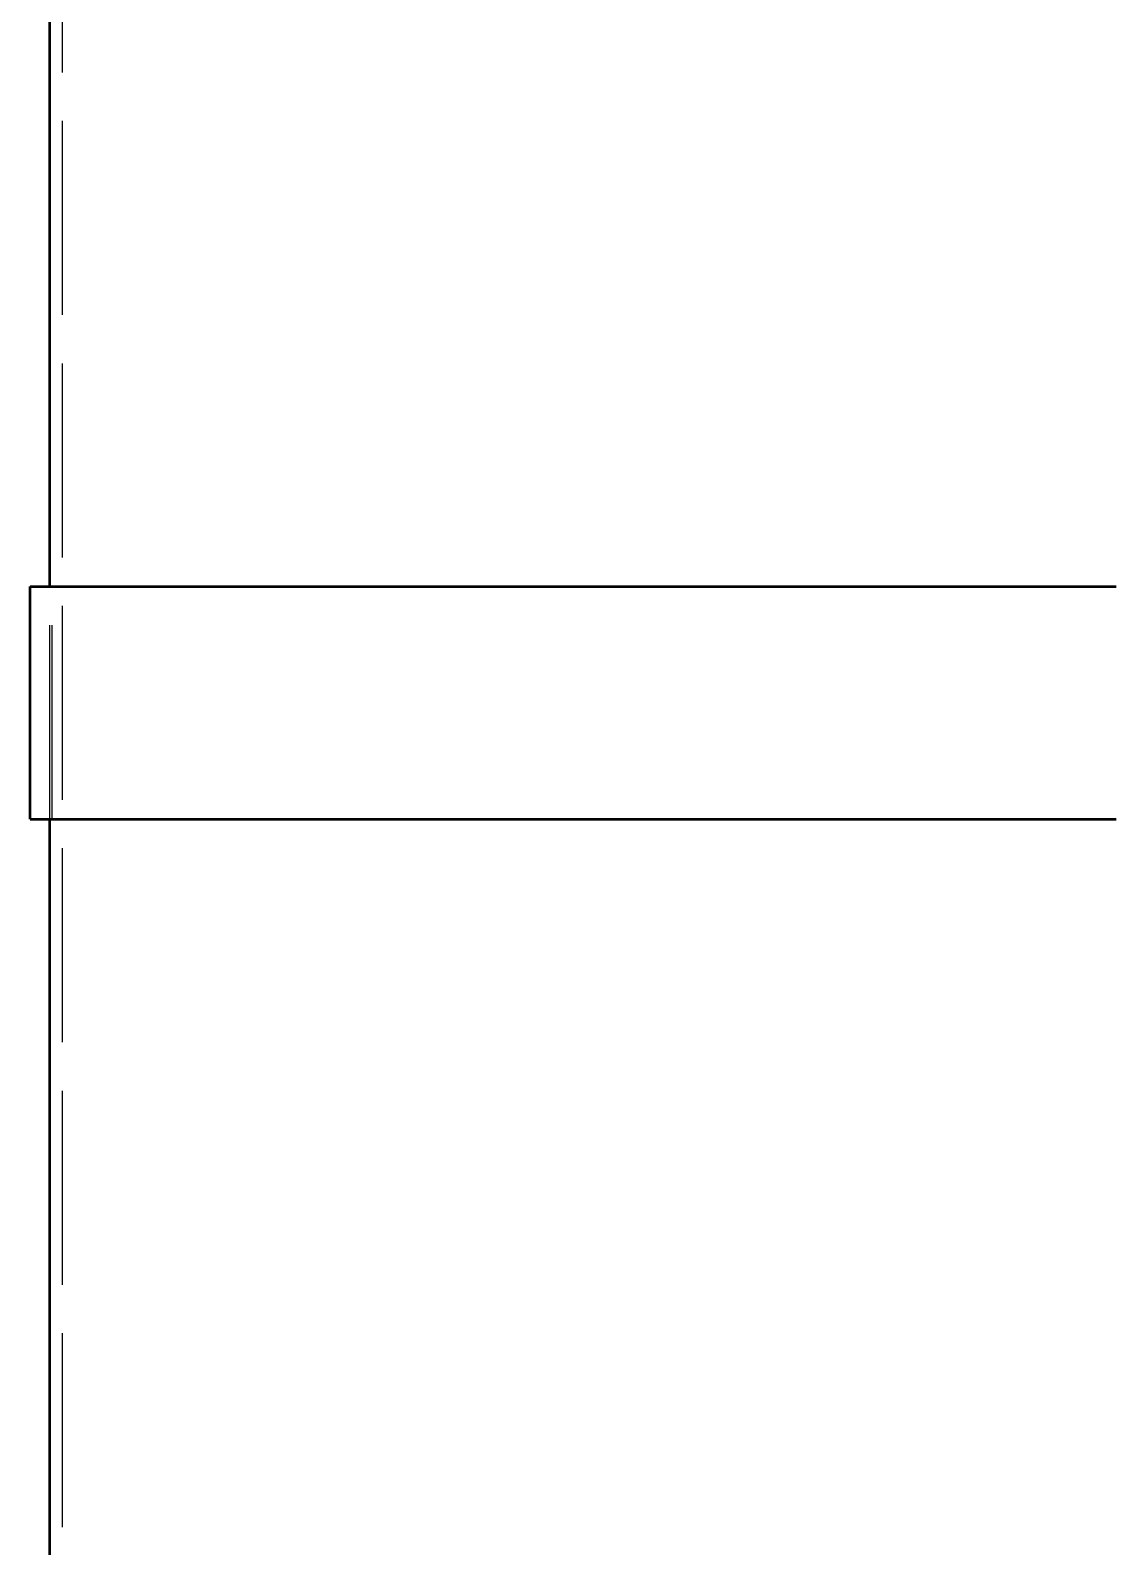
# Model space of a CAD drawing. Header units: millimetres. Extents: x 0 to 420, y 0 to 297.
# Drawn here: x 148 to 164.71, y 155.45 to 178.9 of the extents above; entities that cross this region are included whole.
import ezdxf

# ---------------------------------------------------------------- set-up
doc = ezdxf.new("R2010")
doc.units = ezdxf.units.MM
doc.linetypes.add('ISO02-TRAZOS', pattern=[3.75, 3, -0.75])
doc.layers.add('01-VISIBLE', color=7, linetype='CONTINUOUS', lineweight=50)
doc.layers.add('02-OCULTA', color=4, linetype='ISO02-TRAZOS', lineweight=25)

msp = doc.modelspace()

# ---------------------------------------------------------------- linework, layer by layer
at = {"layer": '01-VISIBLE'}
for p, q in [((148.298, 170.3), (148.298, 232.027)), ((147.998, 166.7), (147.998, 170.3)), ((148.298, 137), (148.298, 166.7))]:
    msp.add_line(p, q, dxfattribs=at)
for points in [[(147.998, 170.3), (148.098, 170.3), (148.198, 170.3), (148.298, 170.3), (148.398, 170.3), (148.498, 170.3), (148.598, 170.3), (148.698, 170.3), (148.798, 170.3), (148.898, 170.3), (148.998, 170.3), (149.098, 170.3), (149.198, 170.3), (149.298, 170.3), (149.398, 170.3), (149.498, 170.3), (149.598, 170.3), (149.698, 170.3), (149.798, 170.3), (149.898, 170.3), (149.998, 170.3), (150.098, 170.3), (150.198, 170.3), (150.298, 170.3), (150.398, 170.3), (150.498, 170.3), (150.598, 170.3), (150.698, 170.3), (150.798, 170.3), (150.898, 170.3), (150.998, 170.3), (151.098, 170.3), (151.198, 170.3), (151.298, 170.3), (151.398, 170.3), (151.498, 170.3), (151.598, 170.3), (151.698, 170.3), (151.798, 170.3), (151.898, 170.3), (151.998, 170.3), (152.098, 170.3), (152.198, 170.3), (152.298, 170.3), (152.398, 170.3), (152.498, 170.3), (152.598, 170.3), (152.698, 170.3), (152.798, 170.3), (152.898, 170.3), (152.998, 170.3), (153.098, 170.3), (153.198, 170.3), (153.298, 170.3), (153.398, 170.3), (153.498, 170.3), (153.598, 170.3), (153.698, 170.3), (153.798, 170.3), (153.898, 170.3), (153.998, 170.3), (154.098, 170.3), (154.198, 170.3), (154.298, 170.3), (154.398, 170.3), (154.498, 170.3), (154.598, 170.3), (154.698, 170.3), (154.798, 170.3), (154.898, 170.3), (154.998, 170.3), (155.098, 170.3), (155.198, 170.3), (155.298, 170.3), (155.398, 170.3), (155.498, 170.3), (155.598, 170.3), (155.698, 170.3), (155.798, 170.3), (155.898, 170.3), (155.998, 170.3), (156.098, 170.3), (156.198, 170.3), (156.298, 170.3), (156.398, 170.3), (156.498, 170.3), (156.598, 170.3), (156.698, 170.3), (156.798, 170.3), (156.898, 170.3), (156.998, 170.3), (157.098, 170.3), (157.198, 170.3), (157.298, 170.3), (157.398, 170.3), (157.498, 170.3), (157.598, 170.3), (157.698, 170.3), (157.798, 170.3), (157.898, 170.3), (157.998, 170.3), (158.098, 170.3), (158.198, 170.3), (158.298, 170.3), (158.398, 170.3), (158.498, 170.3), (158.598, 170.3), (158.698, 170.3), (158.798, 170.3), (158.898, 170.3), (158.998, 170.3), (159.098, 170.3), (159.198, 170.3), (159.298, 170.3), (159.398, 170.3), (159.498, 170.3), (159.598, 170.3), (159.698, 170.3), (159.798, 170.3), (159.898, 170.3), (159.998, 170.3), (160.098, 170.3), (160.198, 170.3), (160.298, 170.3), (160.398, 170.3), (160.498, 170.3), (160.598, 170.3), (160.698, 170.3), (160.798, 170.3), (160.898, 170.3), (160.998, 170.3), (161.098, 170.3), (161.198, 170.3), (161.298, 170.3), (161.398, 170.3), (161.498, 170.3), (161.598, 170.3), (161.698, 170.3), (161.798, 170.3), (161.898, 170.3), (161.998, 170.3), (162.098, 170.3), (162.198, 170.3), (162.298, 170.3), (162.398, 170.3), (162.498, 170.3), (162.598, 170.3), (162.698, 170.3), (162.798, 170.3), (162.898, 170.3), (162.998, 170.3), (163.098, 170.3), (163.198, 170.3), (163.298, 170.3), (163.398, 170.3), (163.498, 170.3), (163.598, 170.3), (163.698, 170.3), (163.798, 170.3), (163.898, 170.3), (163.998, 170.3), (164.098, 170.3), (164.198, 170.3), (164.298, 170.3), (164.398, 170.3), (164.498, 170.3), (164.598, 170.3), (164.698, 170.3), (164.798, 170.3)], [(147.998, 166.7), (148.098, 166.7), (148.198, 166.7), (148.298, 166.7), (148.398, 166.7), (148.498, 166.7), (148.598, 166.7), (148.698, 166.7), (148.798, 166.7), (148.898, 166.7), (148.998, 166.7), (149.098, 166.7), (149.198, 166.7), (149.298, 166.7), (149.398, 166.7), (149.498, 166.7), (149.598, 166.7), (149.698, 166.7), (149.798, 166.7), (149.898, 166.7), (149.998, 166.7), (150.098, 166.7), (150.198, 166.7), (150.298, 166.7), (150.398, 166.7), (150.498, 166.7), (150.598, 166.7), (150.698, 166.7), (150.798, 166.7), (150.898, 166.7), (150.998, 166.7), (151.098, 166.7), (151.198, 166.7), (151.298, 166.7), (151.398, 166.7), (151.498, 166.7), (151.598, 166.7), (151.698, 166.7), (151.798, 166.7), (151.898, 166.7), (151.998, 166.7), (152.098, 166.7), (152.198, 166.7), (152.298, 166.7), (152.398, 166.7), (152.498, 166.7), (152.598, 166.7), (152.698, 166.7), (152.798, 166.7), (152.898, 166.7), (152.998, 166.7), (153.098, 166.7), (153.198, 166.7), (153.298, 166.7), (153.398, 166.7), (153.498, 166.7), (153.598, 166.7), (153.698, 166.7), (153.798, 166.7), (153.898, 166.7), (153.998, 166.7), (154.098, 166.7), (154.198, 166.7), (154.298, 166.7), (154.398, 166.7), (154.498, 166.7), (154.598, 166.7), (154.698, 166.7), (154.798, 166.7), (154.898, 166.7), (154.998, 166.7), (155.098, 166.7), (155.198, 166.7), (155.298, 166.7), (155.398, 166.7), (155.498, 166.7), (155.598, 166.7), (155.698, 166.7), (155.798, 166.7), (155.898, 166.7), (155.998, 166.7), (156.098, 166.7), (156.198, 166.7), (156.298, 166.7), (156.398, 166.7), (156.498, 166.7), (156.598, 166.7), (156.698, 166.7), (156.798, 166.7), (156.898, 166.7), (156.998, 166.7), (157.098, 166.7), (157.198, 166.7), (157.298, 166.7), (157.398, 166.7), (157.498, 166.7), (157.598, 166.7), (157.698, 166.7), (157.798, 166.7), (157.898, 166.7), (157.998, 166.7), (158.098, 166.7), (158.198, 166.7), (158.298, 166.7), (158.398, 166.7), (158.498, 166.7), (158.598, 166.7), (158.698, 166.7), (158.798, 166.7), (158.898, 166.7), (158.998, 166.7), (159.098, 166.7), (159.198, 166.7), (159.298, 166.7), (159.398, 166.7), (159.498, 166.7), (159.598, 166.7), (159.698, 166.7), (159.798, 166.7), (159.898, 166.7), (159.998, 166.7), (160.098, 166.7), (160.198, 166.7), (160.298, 166.7), (160.398, 166.7), (160.498, 166.7), (160.598, 166.7), (160.698, 166.7), (160.798, 166.7), (160.898, 166.7), (160.998, 166.7), (161.098, 166.7), (161.198, 166.7), (161.298, 166.7), (161.398, 166.7), (161.498, 166.7), (161.598, 166.7), (161.698, 166.7), (161.798, 166.7), (161.898, 166.7), (161.998, 166.7), (162.098, 166.7), (162.198, 166.7), (162.298, 166.7), (162.398, 166.7), (162.498, 166.7), (162.598, 166.7), (162.698, 166.7), (162.798, 166.7), (162.898, 166.7), (162.998, 166.7), (163.098, 166.7), (163.198, 166.7), (163.298, 166.7), (163.398, 166.7), (163.498, 166.7), (163.598, 166.7), (163.698, 166.7), (163.798, 166.7), (163.898, 166.7), (163.998, 166.7), (164.098, 166.7), (164.198, 166.7), (164.298, 166.7), (164.398, 166.7), (164.498, 166.7), (164.598, 166.7), (164.698, 166.7), (164.798, 166.7)]]:
    msp.add_lwpolyline(points, dxfattribs=at)
at = {"layer": '02-OCULTA'}
for p, q in [((148.498, 137), (148.498, 232.2)), ((148.298, 166.7), (148.298, 170.3)), ((148.338, 166.7), (148.338, 170.3))]:
    msp.add_line(p, q, dxfattribs=at)
for points in [[(164.798, 170.3), (164.698, 170.3), (164.598, 170.3), (164.498, 170.3), (164.398, 170.3), (164.298, 170.3), (164.198, 170.3), (164.098, 170.3), (163.998, 170.3), (163.898, 170.3), (163.798, 170.3), (163.698, 170.3), (163.598, 170.3), (163.498, 170.3), (163.398, 170.3), (163.298, 170.3), (163.198, 170.3), (163.098, 170.3), (162.998, 170.3), (162.898, 170.3), (162.798, 170.3), (162.698, 170.3), (162.598, 170.3), (162.498, 170.3), (162.398, 170.3), (162.298, 170.3), (162.198, 170.3), (162.098, 170.3), (161.998, 170.3), (161.898, 170.3), (161.798, 170.3), (161.698, 170.3), (161.598, 170.3), (161.498, 170.3), (161.398, 170.3), (161.298, 170.3), (161.198, 170.3), (161.098, 170.3), (160.998, 170.3), (160.898, 170.3), (160.798, 170.3), (160.698, 170.3), (160.598, 170.3), (160.498, 170.3), (160.398, 170.3), (160.298, 170.3), (160.198, 170.3), (160.098, 170.3), (159.998, 170.3), (159.898, 170.3), (159.798, 170.3), (159.698, 170.3), (159.598, 170.3), (159.498, 170.3), (159.398, 170.3), (159.298, 170.3), (159.198, 170.3), (159.098, 170.3), (158.998, 170.3), (158.898, 170.3), (158.798, 170.3), (158.698, 170.3), (158.598, 170.3), (158.498, 170.3), (158.398, 170.3), (158.298, 170.3), (158.198, 170.3), (158.098, 170.3), (157.998, 170.3), (157.898, 170.3), (157.798, 170.3), (157.698, 170.3), (157.598, 170.3), (157.498, 170.3), (157.398, 170.3), (157.298, 170.3), (157.198, 170.3), (157.098, 170.3), (156.998, 170.3), (156.898, 170.3), (156.798, 170.3), (156.698, 170.3), (156.598, 170.3), (156.498, 170.3), (156.398, 170.3), (156.298, 170.3), (156.198, 170.3), (156.098, 170.3), (155.998, 170.3), (155.898, 170.3), (155.798, 170.3), (155.698, 170.3), (155.598, 170.3), (155.498, 170.3), (155.398, 170.3), (155.298, 170.3), (155.198, 170.3), (155.098, 170.3), (154.998, 170.3), (154.898, 170.3), (154.798, 170.3), (154.698, 170.3), (154.598, 170.3), (154.498, 170.3), (154.398, 170.3), (154.298, 170.3), (154.198, 170.3), (154.098, 170.3), (153.998, 170.3), (153.898, 170.3), (153.798, 170.3), (153.698, 170.3), (153.598, 170.3), (153.498, 170.3), (153.398, 170.3), (153.298, 170.3), (153.198, 170.3), (153.098, 170.3), (152.998, 170.3), (152.898, 170.3), (152.798, 170.3), (152.698, 170.3), (152.598, 170.3), (152.498, 170.3), (152.398, 170.3), (152.298, 170.3), (152.198, 170.3), (152.098, 170.3), (151.998, 170.3), (151.898, 170.3), (151.798, 170.3), (151.698, 170.3), (151.598, 170.3), (151.498, 170.3), (151.398, 170.3), (151.298, 170.3), (151.198, 170.3), (151.098, 170.3), (150.998, 170.3), (150.898, 170.3), (150.798, 170.3), (150.698, 170.3), (150.598, 170.3), (150.498, 170.3), (150.398, 170.3), (150.298, 170.3), (150.198, 170.3), (150.098, 170.3), (149.998, 170.3), (149.898, 170.3), (149.798, 170.3), (149.698, 170.3), (149.598, 170.3), (149.498, 170.3), (149.398, 170.3), (149.298, 170.3), (149.198, 170.3), (149.098, 170.3), (148.998, 170.3), (148.898, 170.3), (148.798, 170.3), (148.698, 170.3), (148.598, 170.3), (148.498, 170.3), (148.398, 170.3), (148.298, 170.3), (148.198, 170.3), (148.098, 170.3), (147.998, 170.3)], [(164.791, 170.3), (164.69, 170.3), (164.59, 170.3), (164.49, 170.3), (164.389, 170.3), (164.289, 170.3), (164.189, 170.3), (164.088, 170.3), (163.988, 170.3), (163.888, 170.3), (163.787, 170.3), (163.687, 170.3), (163.587, 170.3), (163.486, 170.3), (163.386, 170.3), (163.286, 170.3), (163.185, 170.3), (163.085, 170.3), (162.985, 170.3), (162.884, 170.3), (162.784, 170.3), (162.684, 170.3), (162.584, 170.3), (162.483, 170.3), (162.383, 170.3), (162.283, 170.3), (162.182, 170.3), (162.082, 170.3), (161.982, 170.3), (161.881, 170.3), (161.781, 170.3), (161.681, 170.3), (161.58, 170.3), (161.48, 170.3), (161.38, 170.3), (161.279, 170.3), (161.179, 170.3), (161.079, 170.3), (160.978, 170.3), (160.878, 170.3), (160.778, 170.3), (160.678, 170.3), (160.577, 170.3), (160.477, 170.3), (160.377, 170.3), (160.276, 170.3), (160.176, 170.3), (160.076, 170.3), (159.975, 170.3), (159.875, 170.3), (159.775, 170.3), (159.674, 170.3), (159.574, 170.3), (159.474, 170.3), (159.373, 170.3), (159.273, 170.3), (159.173, 170.3), (159.072, 170.3), (158.972, 170.3), (158.872, 170.3), (158.771, 170.3), (158.671, 170.3), (158.571, 170.3), (158.471, 170.3), (158.37, 170.3), (158.27, 170.3), (158.17, 170.3), (158.069, 170.3), (157.969, 170.3), (157.869, 170.3), (157.768, 170.3), (157.668, 170.3), (157.568, 170.3), (157.467, 170.3), (157.367, 170.3), (157.267, 170.3), (157.166, 170.3), (157.066, 170.3), (156.966, 170.3), (156.865, 170.3), (156.765, 170.3), (156.665, 170.3), (156.564, 170.3), (156.464, 170.3), (156.364, 170.3), (156.264, 170.3), (156.163, 170.3), (156.063, 170.3), (155.963, 170.3), (155.862, 170.3), (155.762, 170.3), (155.662, 170.3), (155.561, 170.3), (155.461, 170.3), (155.361, 170.3), (155.26, 170.3), (155.16, 170.3), (155.06, 170.3), (154.959, 170.3), (154.859, 170.3), (154.759, 170.3), (154.658, 170.3), (154.558, 170.3), (154.458, 170.3), (154.358, 170.3), (154.257, 170.3), (154.157, 170.3), (154.057, 170.3), (153.956, 170.3), (153.856, 170.3), (153.756, 170.3), (153.655, 170.3), (153.555, 170.3), (153.455, 170.3), (153.354, 170.3), (153.254, 170.3), (153.154, 170.3), (153.053, 170.3), (152.953, 170.3), (152.853, 170.3), (152.752, 170.3), (152.652, 170.3), (152.552, 170.3), (152.451, 170.3), (152.351, 170.3), (152.251, 170.3), (152.151, 170.3), (152.05, 170.3), (151.95, 170.3), (151.85, 170.3), (151.749, 170.3), (151.649, 170.3), (151.549, 170.3), (151.448, 170.3), (151.348, 170.3), (151.248, 170.3), (151.147, 170.3), (151.047, 170.3), (150.947, 170.3), (150.846, 170.3), (150.746, 170.3), (150.646, 170.3), (150.545, 170.3), (150.445, 170.3), (150.345, 170.3), (150.244, 170.3), (150.144, 170.3), (150.044, 170.3), (149.944, 170.3), (149.843, 170.3), (149.743, 170.3), (149.643, 170.3), (149.542, 170.3), (149.442, 170.3), (149.342, 170.3), (149.241, 170.3), (149.141, 170.3), (149.041, 170.3), (148.94, 170.3), (148.84, 170.3), (148.74, 170.3), (148.639, 170.3), (148.539, 170.3), (148.439, 170.3), (148.338, 170.3)], [(148.338, 170.3), (148.439, 170.3), (148.539, 170.3), (148.639, 170.3), (148.74, 170.3), (148.84, 170.3), (148.94, 170.3), (149.041, 170.3), (149.141, 170.3), (149.242, 170.3), (149.342, 170.3), (149.442, 170.3), (149.543, 170.3), (149.643, 170.3), (149.743, 170.3), (149.844, 170.3), (149.944, 170.3), (150.044, 170.3), (150.145, 170.3), (150.245, 170.3), (150.345, 170.3), (150.446, 170.3), (150.546, 170.3), (150.646, 170.3), (150.747, 170.3), (150.847, 170.3), (150.947, 170.3), (151.048, 170.3), (151.148, 170.3), (151.248, 170.3), (151.349, 170.3), (151.449, 170.3), (151.549, 170.3), (151.65, 170.3), (151.75, 170.3), (151.85, 170.3), (151.951, 170.3), (152.051, 170.3), (152.151, 170.3), (152.252, 170.3), (152.352, 170.3), (152.452, 170.3), (152.553, 170.3), (152.653, 170.3), (152.753, 170.3), (152.854, 170.3), (152.954, 170.3), (153.054, 170.3), (153.155, 170.3), (153.255, 170.3), (153.355, 170.3), (153.456, 170.3), (153.556, 170.3), (153.656, 170.3), (153.757, 170.3), (153.857, 170.3), (153.957, 170.3), (154.058, 170.3), (154.158, 170.3), (154.258, 170.3), (154.359, 170.3), (154.459, 170.3), (154.559, 170.3), (154.66, 170.3), (154.76, 170.3), (154.86, 170.3), (154.961, 170.3), (155.061, 170.3), (155.162, 170.3), (155.262, 170.3), (155.362, 170.3), (155.463, 170.3), (155.563, 170.3), (155.663, 170.3), (155.764, 170.3), (155.864, 170.3), (155.964, 170.3), (156.065, 170.3), (156.165, 170.3), (156.265, 170.3), (156.366, 170.3), (156.466, 170.3), (156.566, 170.3), (156.667, 170.3), (156.767, 170.3), (156.867, 170.3), (156.968, 170.3), (157.068, 170.3), (157.168, 170.3), (157.269, 170.3), (157.369, 170.3), (157.469, 170.3), (157.57, 170.3), (157.67, 170.3), (157.77, 170.3), (157.871, 170.3), (157.971, 170.3), (158.071, 170.3), (158.172, 170.3), (158.272, 170.3), (158.372, 170.3), (158.473, 170.3), (158.573, 170.3), (158.673, 170.3), (158.774, 170.3), (158.874, 170.3), (158.974, 170.3), (159.075, 170.3), (159.175, 170.3), (159.275, 170.3), (159.376, 170.3), (159.476, 170.3), (159.576, 170.3), (159.677, 170.3), (159.777, 170.3), (159.877, 170.3), (159.978, 170.3), (160.078, 170.3), (160.178, 170.3), (160.279, 170.3), (160.379, 170.3), (160.479, 170.3), (160.58, 170.3), (160.68, 170.3), (160.78, 170.3), (160.881, 170.3), (160.981, 170.3), (161.082, 170.3), (161.182, 170.3), (161.282, 170.3), (161.383, 170.3), (161.483, 170.3), (161.583, 170.3), (161.684, 170.3), (161.784, 170.3), (161.884, 170.3), (161.985, 170.3), (162.085, 170.3), (162.185, 170.3), (162.286, 170.3), (162.386, 170.3), (162.486, 170.3), (162.587, 170.3), (162.687, 170.3), (162.787, 170.3), (162.888, 170.3), (162.988, 170.3), (163.088, 170.3), (163.189, 170.3), (163.289, 170.3), (163.389, 170.3), (163.49, 170.3), (163.59, 170.3), (163.69, 170.3), (163.791, 170.3), (163.891, 170.3), (163.991, 170.3), (164.092, 170.3), (164.192, 170.3), (164.292, 170.3), (164.393, 170.3), (164.493, 170.3), (164.593, 170.3), (164.694, 170.3), (164.794, 170.3)], [(164.798, 166.7), (164.698, 166.7), (164.598, 166.7), (164.498, 166.7), (164.398, 166.7), (164.298, 166.7), (164.198, 166.7), (164.098, 166.7), (163.998, 166.7), (163.898, 166.7), (163.798, 166.7), (163.698, 166.7), (163.598, 166.7), (163.498, 166.7), (163.398, 166.7), (163.298, 166.7), (163.198, 166.7), (163.098, 166.7), (162.998, 166.7), (162.898, 166.7), (162.798, 166.7), (162.698, 166.7), (162.598, 166.7), (162.498, 166.7), (162.398, 166.7), (162.298, 166.7), (162.198, 166.7), (162.098, 166.7), (161.998, 166.7), (161.898, 166.7), (161.798, 166.7), (161.698, 166.7), (161.598, 166.7), (161.498, 166.7), (161.398, 166.7), (161.298, 166.7), (161.198, 166.7), (161.098, 166.7), (160.998, 166.7), (160.898, 166.7), (160.798, 166.7), (160.698, 166.7), (160.598, 166.7), (160.498, 166.7), (160.398, 166.7), (160.298, 166.7), (160.198, 166.7), (160.098, 166.7), (159.998, 166.7), (159.898, 166.7), (159.798, 166.7), (159.698, 166.7), (159.598, 166.7), (159.498, 166.7), (159.398, 166.7), (159.298, 166.7), (159.198, 166.7), (159.098, 166.7), (158.998, 166.7), (158.898, 166.7), (158.798, 166.7), (158.698, 166.7), (158.598, 166.7), (158.498, 166.7), (158.398, 166.7), (158.298, 166.7), (158.198, 166.7), (158.098, 166.7), (157.998, 166.7), (157.898, 166.7), (157.798, 166.7), (157.698, 166.7), (157.598, 166.7), (157.498, 166.7), (157.398, 166.7), (157.298, 166.7), (157.198, 166.7), (157.098, 166.7), (156.998, 166.7), (156.898, 166.7), (156.798, 166.7), (156.698, 166.7), (156.598, 166.7), (156.498, 166.7), (156.398, 166.7), (156.298, 166.7), (156.198, 166.7), (156.098, 166.7), (155.998, 166.7), (155.898, 166.7), (155.798, 166.7), (155.698, 166.7), (155.598, 166.7), (155.498, 166.7), (155.398, 166.7), (155.298, 166.7), (155.198, 166.7), (155.098, 166.7), (154.998, 166.7), (154.898, 166.7), (154.798, 166.7), (154.698, 166.7), (154.598, 166.7), (154.498, 166.7), (154.398, 166.7), (154.298, 166.7), (154.198, 166.7), (154.098, 166.7), (153.998, 166.7), (153.898, 166.7), (153.798, 166.7), (153.698, 166.7), (153.598, 166.7), (153.498, 166.7), (153.398, 166.7), (153.298, 166.7), (153.198, 166.7), (153.098, 166.7), (152.998, 166.7), (152.898, 166.7), (152.798, 166.7), (152.698, 166.7), (152.598, 166.7), (152.498, 166.7), (152.398, 166.7), (152.298, 166.7), (152.198, 166.7), (152.098, 166.7), (151.998, 166.7), (151.898, 166.7), (151.798, 166.7), (151.698, 166.7), (151.598, 166.7), (151.498, 166.7), (151.398, 166.7), (151.298, 166.7), (151.198, 166.7), (151.098, 166.7), (150.998, 166.7), (150.898, 166.7), (150.798, 166.7), (150.698, 166.7), (150.598, 166.7), (150.498, 166.7), (150.398, 166.7), (150.298, 166.7), (150.198, 166.7), (150.098, 166.7), (149.998, 166.7), (149.898, 166.7), (149.798, 166.7), (149.698, 166.7), (149.598, 166.7), (149.498, 166.7), (149.398, 166.7), (149.298, 166.7), (149.198, 166.7), (149.098, 166.7), (148.998, 166.7), (148.898, 166.7), (148.798, 166.7), (148.698, 166.7), (148.598, 166.7), (148.498, 166.7), (148.398, 166.7), (148.298, 166.7), (148.198, 166.7), (148.098, 166.7), (147.998, 166.7)], [(164.791, 166.7), (164.69, 166.7), (164.59, 166.7), (164.49, 166.7), (164.389, 166.7), (164.289, 166.7), (164.189, 166.7), (164.088, 166.7), (163.988, 166.7), (163.888, 166.7), (163.787, 166.7), (163.687, 166.7), (163.587, 166.7), (163.486, 166.7), (163.386, 166.7), (163.286, 166.7), (163.185, 166.7), (163.085, 166.7), (162.985, 166.7), (162.884, 166.7), (162.784, 166.7), (162.684, 166.7), (162.584, 166.7), (162.483, 166.7), (162.383, 166.7), (162.283, 166.7), (162.182, 166.7), (162.082, 166.7), (161.982, 166.7), (161.881, 166.7), (161.781, 166.7), (161.681, 166.7), (161.58, 166.7), (161.48, 166.7), (161.38, 166.7), (161.279, 166.7), (161.179, 166.7), (161.079, 166.7), (160.978, 166.7), (160.878, 166.7), (160.778, 166.7), (160.678, 166.7), (160.577, 166.7), (160.477, 166.7), (160.377, 166.7), (160.276, 166.7), (160.176, 166.7), (160.076, 166.7), (159.975, 166.7), (159.875, 166.7), (159.775, 166.7), (159.674, 166.7), (159.574, 166.7), (159.474, 166.7), (159.373, 166.7), (159.273, 166.7), (159.173, 166.7), (159.072, 166.7), (158.972, 166.7), (158.872, 166.7), (158.771, 166.7), (158.671, 166.7), (158.571, 166.7), (158.471, 166.7), (158.37, 166.7), (158.27, 166.7), (158.17, 166.7), (158.069, 166.7), (157.969, 166.7), (157.869, 166.7), (157.768, 166.7), (157.668, 166.7), (157.568, 166.7), (157.467, 166.7), (157.367, 166.7), (157.267, 166.7), (157.166, 166.7), (157.066, 166.7), (156.966, 166.7), (156.865, 166.7), (156.765, 166.7), (156.665, 166.7), (156.564, 166.7), (156.464, 166.7), (156.364, 166.7), (156.264, 166.7), (156.163, 166.7), (156.063, 166.7), (155.963, 166.7), (155.862, 166.7), (155.762, 166.7), (155.662, 166.7), (155.561, 166.7), (155.461, 166.7), (155.361, 166.7), (155.26, 166.7), (155.16, 166.7), (155.06, 166.7), (154.959, 166.7), (154.859, 166.7), (154.759, 166.7), (154.658, 166.7), (154.558, 166.7), (154.458, 166.7), (154.358, 166.7), (154.257, 166.7), (154.157, 166.7), (154.057, 166.7), (153.956, 166.7), (153.856, 166.7), (153.756, 166.7), (153.655, 166.7), (153.555, 166.7), (153.455, 166.7), (153.354, 166.7), (153.254, 166.7), (153.154, 166.7), (153.053, 166.7), (152.953, 166.7), (152.853, 166.7), (152.752, 166.7), (152.652, 166.7), (152.552, 166.7), (152.451, 166.7), (152.351, 166.7), (152.251, 166.7), (152.151, 166.7), (152.05, 166.7), (151.95, 166.7), (151.85, 166.7), (151.749, 166.7), (151.649, 166.7), (151.549, 166.7), (151.448, 166.7), (151.348, 166.7), (151.248, 166.7), (151.147, 166.7), (151.047, 166.7), (150.947, 166.7), (150.846, 166.7), (150.746, 166.7), (150.646, 166.7), (150.545, 166.7), (150.445, 166.7), (150.345, 166.7), (150.244, 166.7), (150.144, 166.7), (150.044, 166.7), (149.944, 166.7), (149.843, 166.7), (149.743, 166.7), (149.643, 166.7), (149.542, 166.7), (149.442, 166.7), (149.342, 166.7), (149.241, 166.7), (149.141, 166.7), (149.041, 166.7), (148.94, 166.7), (148.84, 166.7), (148.74, 166.7), (148.639, 166.7), (148.539, 166.7), (148.439, 166.7), (148.338, 166.7)], [(148.338, 166.7), (148.439, 166.7), (148.539, 166.7), (148.639, 166.7), (148.74, 166.7), (148.84, 166.7), (148.94, 166.7), (149.041, 166.7), (149.141, 166.7), (149.242, 166.7), (149.342, 166.7), (149.442, 166.7), (149.543, 166.7), (149.643, 166.7), (149.743, 166.7), (149.844, 166.7), (149.944, 166.7), (150.044, 166.7), (150.145, 166.7), (150.245, 166.7), (150.345, 166.7), (150.446, 166.7), (150.546, 166.7), (150.646, 166.7), (150.747, 166.7), (150.847, 166.7), (150.947, 166.7), (151.048, 166.7), (151.148, 166.7), (151.248, 166.7), (151.349, 166.7), (151.449, 166.7), (151.549, 166.7), (151.65, 166.7), (151.75, 166.7), (151.85, 166.7), (151.951, 166.7), (152.051, 166.7), (152.151, 166.7), (152.252, 166.7), (152.352, 166.7), (152.452, 166.7), (152.553, 166.7), (152.653, 166.7), (152.753, 166.7), (152.854, 166.7), (152.954, 166.7), (153.054, 166.7), (153.155, 166.7), (153.255, 166.7), (153.355, 166.7), (153.456, 166.7), (153.556, 166.7), (153.656, 166.7), (153.757, 166.7), (153.857, 166.7), (153.957, 166.7), (154.058, 166.7), (154.158, 166.7), (154.258, 166.7), (154.359, 166.7), (154.459, 166.7), (154.559, 166.7), (154.66, 166.7), (154.76, 166.7), (154.86, 166.7), (154.961, 166.7), (155.061, 166.7), (155.162, 166.7), (155.262, 166.7), (155.362, 166.7), (155.463, 166.7), (155.563, 166.7), (155.663, 166.7), (155.764, 166.7), (155.864, 166.7), (155.964, 166.7), (156.065, 166.7), (156.165, 166.7), (156.265, 166.7), (156.366, 166.7), (156.466, 166.7), (156.566, 166.7), (156.667, 166.7), (156.767, 166.7), (156.867, 166.7), (156.968, 166.7), (157.068, 166.7), (157.168, 166.7), (157.269, 166.7), (157.369, 166.7), (157.469, 166.7), (157.57, 166.7), (157.67, 166.7), (157.77, 166.7), (157.871, 166.7), (157.971, 166.7), (158.071, 166.7), (158.172, 166.7), (158.272, 166.7), (158.372, 166.7), (158.473, 166.7), (158.573, 166.7), (158.673, 166.7), (158.774, 166.7), (158.874, 166.7), (158.974, 166.7), (159.075, 166.7), (159.175, 166.7), (159.275, 166.7), (159.376, 166.7), (159.476, 166.7), (159.576, 166.7), (159.677, 166.7), (159.777, 166.7), (159.877, 166.7), (159.978, 166.7), (160.078, 166.7), (160.178, 166.7), (160.279, 166.7), (160.379, 166.7), (160.479, 166.7), (160.58, 166.7), (160.68, 166.7), (160.78, 166.7), (160.881, 166.7), (160.981, 166.7), (161.082, 166.7), (161.182, 166.7), (161.282, 166.7), (161.383, 166.7), (161.483, 166.7), (161.583, 166.7), (161.684, 166.7), (161.784, 166.7), (161.884, 166.7), (161.985, 166.7), (162.085, 166.7), (162.185, 166.7), (162.286, 166.7), (162.386, 166.7), (162.486, 166.7), (162.587, 166.7), (162.687, 166.7), (162.787, 166.7), (162.888, 166.7), (162.988, 166.7), (163.088, 166.7), (163.189, 166.7), (163.289, 166.7), (163.389, 166.7), (163.49, 166.7), (163.59, 166.7), (163.69, 166.7), (163.791, 166.7), (163.891, 166.7), (163.991, 166.7), (164.092, 166.7), (164.192, 166.7), (164.292, 166.7), (164.393, 166.7), (164.493, 166.7), (164.593, 166.7), (164.694, 166.7), (164.794, 166.7)]]:
    msp.add_lwpolyline(points, dxfattribs=at)

doc.saveas('drawing.dxf')
